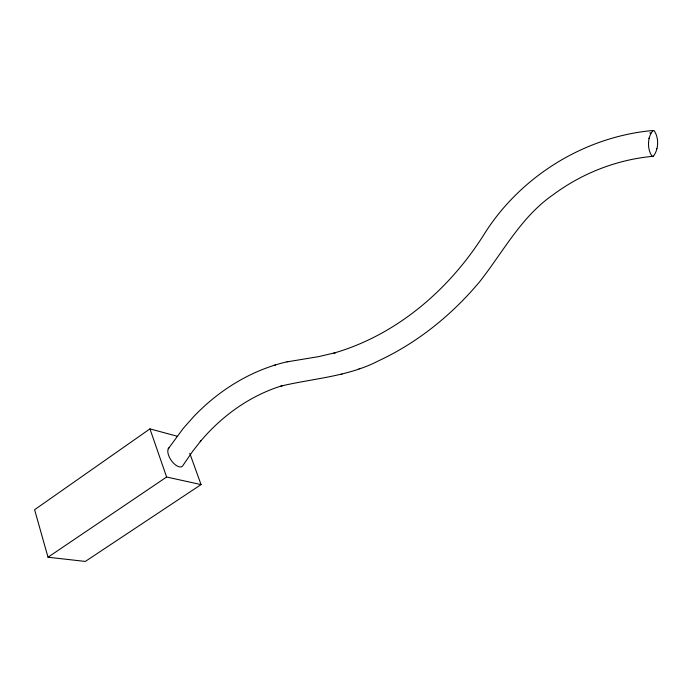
<?xml version="1.0" encoding="UTF-8"?>
<svg xmlns="http://www.w3.org/2000/svg" width="692" height="692" viewBox="0 0 692 692"><rect width="100%" height="100%" fill="white"/><g stroke="black" fill="none" stroke-linecap="round" stroke-linejoin="round"><path stroke-width="1.04" d="M653.006 130.572C647.323 136.99 647.02 149.394 652.098 156.254L653.222 156.288C658.775 149.74 659.095 137.639 654.13 130.676L651.466 130.632C584.498 137.111 521.846 175.656 485.447 232.166C450.907 288.123 397.813 334.573 333.942 353.084L335.335 352.704L318.64 356.631L287.024 361.864M168.234 448.814L183.259 428.383L193.353 416.999C218.931 389.933 252.018 369.571 288.547 361.458M177.031 436.194L149.948 428.876L34.6 509.71L48.008 557.224L85.324 561.428L201.052 484.599L189.772 453.303M48.008 557.224L166.608 477.013L201.052 484.599M169.177 447.646A11.418 5.571 55.7 0 0 172.144 461.581A11.418 5.571 55.7 0 0 183.19 465.119L192.661 451.314L200.801 440.925L200.23 441.634C221.786 415.918 250.149 395.469 282.414 385.634L280.961 386.075C313.684 378.308 348.119 376.673 378.585 360.809C417.648 342.618 451.824 314.929 479.452 281.99C503.006 252.234 520.903 217.106 552.873 194.936C582.007 173.234 616.996 159.532 653.222 156.288M340.611 374.571L341.986 374.138M359.027 368.732L360.29 368.334M273.997 365.367L275.468 364.978M649.71 133.002L650.843 132.959M648.715 138.218L649.278 138.201M656.319 148.616L656.881 148.598M149.948 428.876L166.608 477.013"/></g></svg>
